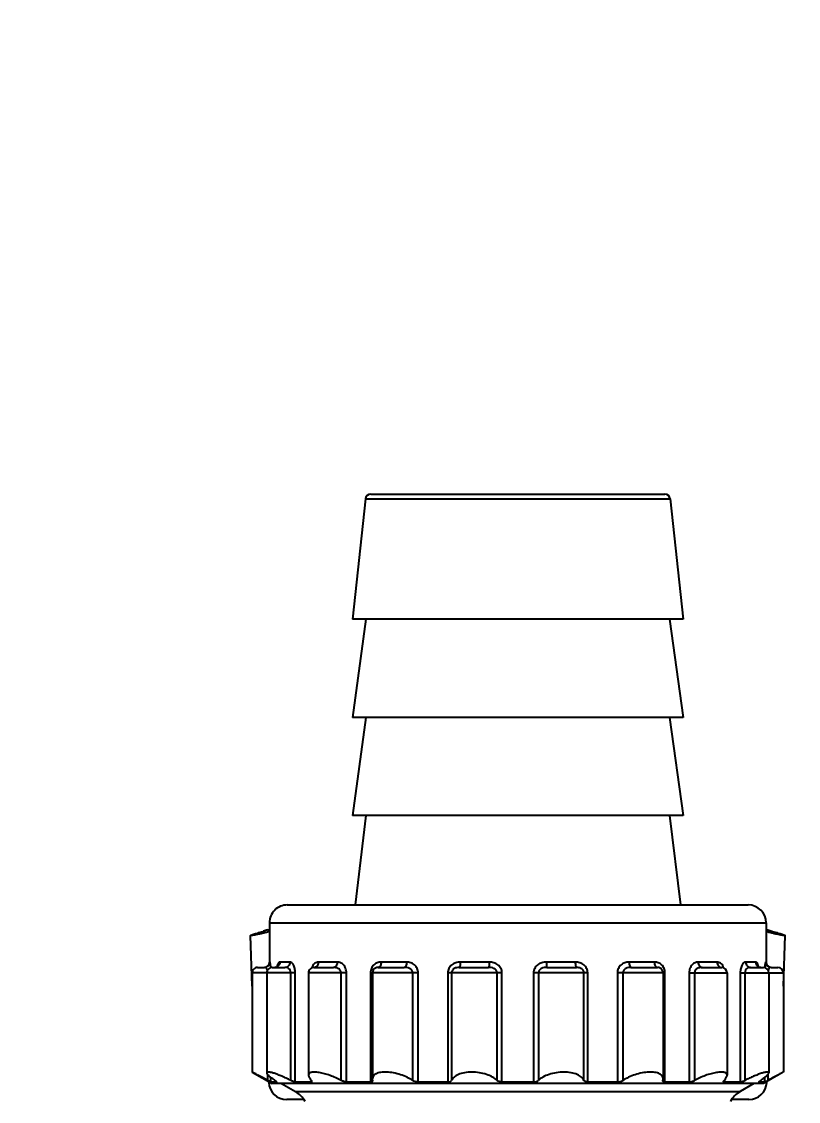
# Model space of a CAD drawing. Header units: millimetres. Extents: x -13407 to 8062823, y -2611 to 109271.
# Drawn here: x 583 to 756.9, y 46526.2 to 46768 of the extents above; entities that cross this region are included whole.
import ezdxf
from ezdxf import colors
from ezdxf.entities.mleader import LeaderData, LeaderLine
from ezdxf.math import Vec2, Vec3

# ---------------------------------------------------------------- set-up
doc = ezdxf.new("R2010")
doc.units = ezdxf.units.MM
doc.layers.add('АР_Отметки', color=250, linetype='Continuous', lineweight=15)
doc.layers.add('ТХ_сантехника', color=253, linetype='Continuous')
doc.styles.add('ISOCPEUR', font='isocpeur.ttf', dxfattribs={"width": 0.7})

# ---------------------------------------------------------------- blocks, each defined once
blk = doc.blocks.new('_DotSmall')
at = {"color": 0, "linetype": 'ByBlock', "const_width": 0.5}
blk.add_lwpolyline([(-0.0625, 0, 1), (0.0625, 0, 1)], format="xyb", close=True, dxfattribs=at)
blk = doc.blocks.new('Поливочный кран1.')
at = {"linetype": 'Continuous'}
for p, q in [((-51.8, -238.35), (-47.92, -238.35)), ((47.8, -238.35), (51.68, -238.35)), ((-52.94, -241.95), (-49.86, -240.17)), ((49.74, -240.17), (-49.86, -240.17)), ((52.82, -241.95), (49.74, -240.17)), ((-59.51, -244.52), (-55.06, -241.95)), ((-56.05, -243.99), (-56.05, -242.66)), ((-55.8, -242.21), (-55.81, -242.38)), ((-55.8, -242.21), (-55.51, -242.21)), ((-55.32, -243.3), (-55.32, -242.3)), ((-55.32, -242.3), (-54.09, -242.3)), ((-55.06, -241.95), (54.94, -241.95)), ((-54.09, -242.3), (-54.09, -242.37)), ((-54.09, -242.3), (-54.06, -242.32)), ((-50.91, -266.75), (-50.91, -242.66)), ((-49.88, -266.75), (-49.88, -242.3)), ((-49.88, -242.3), (-46.35, -242.3)), ((-46.92, -266.75), (-46.92, -243.83)), ((-46.35, -242.3), (-46.35, -242.66)), ((-39.63, -266.75), (-39.63, -242.66)), ((-38.44, -266.75), (-38.44, -242.3)), ((-38.44, -242.3), (-33.02, -242.3)), ((-33.02, -242.3), (-33.02, -266.75)), ((-32.53, -242.58), (-32.59, -243.03)), ((-32.59, -266.75), (-32.59, -243.01)), ((-23.58, -266.75), (-23.58, -242.66)), ((-22.36, -266.75), (-22.36, -242.3)), ((-22.36, -242.3), (-15.72, -242.3)), ((-15.72, -242.3), (-15.72, -266.75)), ((-14.88, -242.66), (-14.88, -266.75)), ((-4.69, -266.75), (-4.69, -242.66)), ((-3.6, -266.75), (-3.6, -242.3)), ((-3.6, -242.3), (3.48, -242.3)), ((3.48, -242.3), (3.48, -266.75)), ((4.56, -242.66), (4.56, -266.75)), ((14.76, -266.75), (14.76, -242.66)), ((15.59, -266.75), (15.59, -242.3)), ((15.59, -242.3), (22.24, -242.3)), ((22.24, -242.3), (22.24, -266.75)), ((23.45, -242.66), (23.45, -266.75)), ((32.41, -242.58), (32.47, -243.03)), ((32.47, -266.75), (32.47, -243.01)), ((32.89, -266.75), (32.89, -242.3)), ((32.89, -242.3), (38.31, -242.3)), ((38.31, -242.3), (38.31, -266.75)), ((39.5, -242.66), (39.5, -266.75)), ((46.22, -242.75), (46.22, -242.3)), ((46.22, -242.3), (49.76, -242.3)), ((46.79, -266.75), (46.79, -243.83)), ((49.76, -242.3), (49.76, -266.75)), ((50.78, -242.66), (50.78, -266.75)), ((53.97, -242.3), (53.93, -242.32)), ((53.97, -242.37), (53.97, -242.3)), ((53.97, -242.3), (55.2, -242.3)), ((59.38, -244.52), (54.94, -241.95)), ((55.2, -242.3), (55.2, -243.3)), ((55.39, -242.21), (55.68, -242.21)), ((55.68, -242.21), (55.68, -242.38)), ((55.93, -242.66), (55.93, -243.99)), ((-59.52, -266.75), (-59.52, -244.52)), ((-56.27, -266.75), (-56.27, -244.33)), ((56.14, -266.75), (56.14, -244.33)), ((59.39, -266.75), (59.39, -244.52)), ((-59.52, -263.79), (-59.91, -275.12)), ((59.39, -263.79), (59.78, -275.12)), ((-49.88, -266.75), (-59.52, -266.75)), ((-56.76, -267.95), (-58.32, -267.95)), ((-52.2, -267.95), (-55.07, -267.95)), ((-38.44, -266.75), (-46.92, -266.75)), ((-41.34, -267.95), (-45.72, -267.95)), ((-33.02, -266.75), (-22.36, -266.75)), ((-31.94, -267.82), (-31.93, -267.82)), ((-25.51, -267.95), (-31.32, -267.95)), ((-15.72, -266.75), (-3.6, -266.75)), ((-6.6, -267.95), (-13.21, -267.95)), ((3.48, -266.75), (15.59, -266.75)), ((13.09, -267.95), (6.48, -267.95)), ((22.24, -266.75), (32.89, -266.75)), ((31.19, -267.95), (25.38, -267.95)), ((31.81, -267.82), (31.81, -267.82)), ((38.31, -266.75), (46.79, -266.75)), ((45.59, -267.95), (41.22, -267.95)), ((49.76, -266.75), (59.39, -266.75)), ((54.94, -267.95), (52.07, -267.95)), ((58.19, -267.95), (56.64, -267.95)), ((-55.66, -277.95), (-55.66, -269.15)), ((-55.66, -269.15), (-55.56, -269.15)), ((-53.34, -269.15), (-51.09, -269.15)), ((-44.69, -269.15), (-40.47, -269.15)), ((-30.66, -269.15), (-24.97, -269.15)), ((-12.93, -269.15), (-6.47, -269.15)), ((6.34, -269.15), (12.81, -269.15)), ((24.85, -269.15), (30.53, -269.15)), ((40.35, -269.15), (44.57, -269.15)), ((50.97, -269.15), (53.22, -269.15)), ((55.44, -269.15), (55.54, -269.15)), ((55.54, -277.95), (55.54, -269.15)), ((-56.98, -276.04), (-56.98, -276.1)), ((-56.76, -276.1), (-56.98, -276.1)), ((-56.06, -276.35), (-56.98, -276.1)), ((-55.66, -276.35), (-56.06, -276.35)), ((55.54, -277.95), (-55.66, -277.95)), ((55.94, -276.35), (55.54, -276.35)), ((55.94, -276.35), (56.86, -276.1)), ((56.86, -276.1), (56.64, -276.1)), ((56.86, -276.04), (56.86, -276.1)), ((51.54, -281.95), (-51.66, -281.95)), ((-34.06, -301.95), (-36.48, -281.95)), ((33.94, -301.95), (36.36, -281.95)), ((-34.06, -323.95), (-37.06, -301.95)), ((-37.06, -301.95), (36.94, -301.95)), ((33.94, -323.95), (36.94, -301.95)), ((-34.06, -345.95), (-37.06, -323.95)), ((-37.06, -323.95), (36.94, -323.95)), ((33.94, -345.95), (36.94, -323.95)), ((-34.18, -372.88), (-37.06, -345.95)), ((-37.06, -345.95), (36.94, -345.95)), ((34.05, -372.88), (36.94, -345.95)), ((34.05, -372.88), (-34.18, -372.88)), ((32.86, -373.95), (-32.98, -373.95))]:
    blk.add_line(p, q, dxfattribs=at)
for points in [[(-54.48, -267.95), (-54.39, -267.96), (-54.13, -268.03), (-53.95, -268.15), (-53.87, -268.24), (-53.86, -268.25)], [(53.75, -268.21), (53.74, -268.24), (53.74, -268.24), (53.84, -268.14), (54.02, -268.02), (54.28, -267.95), (54.36, -267.95)]]:
    blk.add_lwpolyline(points, dxfattribs=at)
for centre, radius, start, end in [((-51.8, -242.35), 4, 90, 178), ((-52.86, -234.97), 6, 300, 330.0886), ((52.74, -234.97), 6, 209.9114, 240), ((51.68, -242.35), 4, 2, 90), ((-58.32, -266.75), 1.2, 180, 270), ((-56.86, -269.15), 1.2, 0, 90), ((-56.76, -269.15), 1.2, 359.9465, 89.9464), ((-55.07, -266.75), 1.2, 180, 270), ((-49.78, -267.31), 4.27, 191.2609, 192.9948), ((-50.26, -267.42), 3.78, 193.029, 193.558), ((-45.72, -266.75), 1.2, 180, 270), ((-31.39, -266.75), 1.2, 179.9975, 242.6515), ((31.27, -266.75), 1.2, 297.4197, 0), ((45.53, -268.71), 0.761, 90.1554, 93.5762), ((45.59, -266.75), 1.2, 270, 0), ((54.94, -266.75), 1.2, 270, 0), ((56.64, -269.15), 1.2, 90.0536, 180.0535), ((56.74, -269.15), 1.2, 90, 180), ((58.19, -266.75), 1.2, 270, 0), ((-51.66, -277.95), 4, 180, 270), ((51.54, -277.95), 4, 270, 0), ((-32.98, -372.75), 1.2, 186.1155, 270), ((32.86, -372.75), 1.2, 270, 353.8845)]:
    blk.add_arc(centre, radius, start, end, dxfattribs=at)
for points, knots in [([(-59.52, -244.52), (-59.52, -244.52), (-59.47, -244.5), (-59.45, -244.49), (-59.35, -244.44), (-59.24, -244.38), (-59.1, -244.3), (-58.85, -244.17), (-58.48, -243.97), (-57.97, -243.7), (-57.38, -243.39), (-56.73, -243.03), (-56.29, -242.79), (-56.05, -242.66)], [0, 0, 0, 0, 0.004823, 0.019188, 0.042898, 0.075729, 0.117286, 0.167108, 0.289566, 0.438599, 0.609644, 0.798298, 1, 1, 1, 1]), ([(-54.45, -242.66), (-54.7, -242.84), (-55.15, -243.16), (-55.66, -243.57), (-55.97, -243.87), (-56.13, -244.05), (-56.23, -244.2), (-56.27, -244.3), (-56.27, -244.34)], [0, 0, 0, 0, 0.365181, 0.662189, 0.780207, 0.875854, 0.948535, 1, 1, 1, 1]), ([(-56.27, -244.34), (-56.27, -244.37), (-56.25, -244.44), (-56.15, -244.5), (-56.01, -244.52), (-55.82, -244.52), (-55.58, -244.49), (-55.29, -244.43), (-54.97, -244.35), (-54.46, -244.2), (-53.75, -243.95), (-52.84, -243.58), (-51.88, -243.15), (-51.23, -242.83), (-50.91, -242.66)], [0, 0, 0, 0, 0.015376, 0.032589, 0.056496, 0.088942, 0.130382, 0.180579, 0.239047, 0.305041, 0.456195, 0.626859, 0.810253, 1, 1, 1, 1]), ([(-55.32, -242.3), (-55.33, -242.3), (-55.36, -242.31), (-55.41, -242.33), (-55.48, -242.36), (-55.57, -242.4), (-55.68, -242.46), (-55.84, -242.54), (-55.97, -242.61), (-56.05, -242.66)], [0, 0, 0, 0, 0.037762, 0.106407, 0.203988, 0.327059, 0.47192, 0.634849, 1, 1, 1, 1]), ([(-54.23, -242.5), (-54.25, -242.51), (-54.32, -242.57), (-54.39, -242.62), (-54.45, -242.66)], [0, 0, 0, 0, 0.225052, 1, 1, 1, 1]), ([(-54.1, -242.39), (-54.11, -242.4), (-54.15, -242.44), (-54.2, -242.47), (-54.23, -242.5)], [0, 0, 0, 0, 0.205735, 1, 1, 1, 1]), ([(-54.06, -242.32), (-54.06, -242.33), (-54.07, -242.35), (-54.09, -242.37), (-54.1, -242.39)], [0, 0, 0, 0, 0.373212, 1, 1, 1, 1]), ([(-49.88, -242.3), (-49.95, -242.3), (-50.1, -242.33), (-50.34, -242.4), (-50.62, -242.52), (-50.81, -242.61), (-50.91, -242.66)], [0, 0, 0, 0, 0.174203, 0.413963, 0.696673, 1, 1, 1, 1]), ([(-46.28, -242.66), (-46.38, -242.77), (-46.55, -242.97), (-46.75, -243.27), (-46.88, -243.55), (-46.92, -243.74), (-46.92, -243.83)], [0, 0, 0, 0, 0.311958, 0.582075, 0.809832, 1, 1, 1, 1]), ([(-46.92, -243.83), (-46.92, -243.9), (-46.89, -244.04), (-46.77, -244.23), (-46.56, -244.37), (-46.28, -244.46), (-45.93, -244.52), (-45.52, -244.53), (-45.04, -244.5), (-44.31, -244.4), (-43.31, -244.17), (-42.08, -243.77), (-40.83, -243.27), (-40.02, -242.87), (-39.63, -242.66)], [0, 0, 0, 0, 0.026388, 0.052621, 0.082512, 0.118805, 0.162929, 0.21523, 0.27544, 0.342764, 0.494369, 0.66039, 0.831496, 1, 1, 1, 1]), ([(-46.35, -242.3), (-46.32, -242.3), (-46.27, -242.3), (-46.2, -242.32), (-46.15, -242.36), (-46.15, -242.4), (-46.15, -242.41)], [0, 0, 0, 0, 0.338666, 0.598343, 0.802564, 1, 1, 1, 1]), ([(-46.15, -242.41), (-46.15, -242.45), (-46.18, -242.55), (-46.24, -242.62), (-46.28, -242.66)], [0, 0, 0, 0, 0.411401, 1, 1, 1, 1]), ([(-38.44, -242.3), (-38.53, -242.3), (-38.73, -242.32), (-39.13, -242.43), (-39.43, -242.56), (-39.63, -242.66)], [0, 0, 0, 0, 0.217505, 0.469775, 1, 1, 1, 1]), ([(-33.02, -242.3), (-32.95, -242.3), (-32.82, -242.31), (-32.66, -242.36), (-32.55, -242.46), (-32.53, -242.54), (-32.53, -242.58)], [0, 0, 0, 0, 0.338605, 0.60334, 0.810323, 1, 1, 1, 1]), ([(-32.59, -243.03), (-32.59, -243.14), (-32.56, -243.37), (-32.4, -243.68), (-32.13, -243.96), (-31.76, -244.18), (-31.3, -244.35), (-30.74, -244.47), (-30.11, -244.53), (-29.14, -244.52), (-27.85, -244.36), (-26.32, -243.96), (-24.87, -243.4), (-23.98, -242.92), (-23.58, -242.66)], [0, 0, 0, 0, 0.033659, 0.067394, 0.104034, 0.145997, 0.194811, 0.251089, 0.314672, 0.384696, 0.538417, 0.699526, 0.856126, 1, 1, 1, 1]), ([(-22.36, -242.3), (-22.58, -242.3), (-23.01, -242.37), (-23.4, -242.55), (-23.58, -242.66)], [0, 0, 0, 0, 0.513365, 1, 1, 1, 1]), ([(-15.72, -242.3), (-15.61, -242.3), (-15.44, -242.31), (-15.22, -242.37), (-15.03, -242.46), (-14.92, -242.58), (-14.88, -242.66)], [0, 0, 0, 0, 0.320334, 0.530672, 0.711944, 1, 1, 1, 1]), ([(-14.88, -242.66), (-14.82, -242.8), (-14.67, -243.06), (-14.33, -243.42), (-13.89, -243.74), (-13.13, -244.12), (-11.94, -244.44), (-10.35, -244.57), (-8.68, -244.43), (-7.1, -244.05), (-5.75, -243.48), (-4.99, -242.95), (-4.69, -242.66)], [0, 0, 0, 0, 0.039253, 0.0822, 0.13014, 0.183946, 0.309599, 0.455055, 0.608625, 0.756472, 0.88836, 1, 1, 1, 1]), ([(-3.6, -242.3), (-3.81, -242.3), (-4.21, -242.36), (-4.56, -242.54), (-4.69, -242.66)], [0, 0, 0, 0, 0.554873, 1, 1, 1, 1]), ([(3.48, -242.3), (3.69, -242.3), (4.08, -242.36), (4.44, -242.54), (4.56, -242.66)], [0, 0, 0, 0, 0.554873, 1, 1, 1, 1]), ([(4.56, -242.66), (4.87, -242.95), (5.62, -243.48), (6.98, -244.05), (8.56, -244.43), (10.23, -244.57), (11.82, -244.44), (13.01, -244.12), (13.77, -243.74), (14.21, -243.42), (14.54, -243.06), (14.7, -242.8), (14.76, -242.66)], [0, 0, 0, 0, 0.111651, 0.24357, 0.391454, 0.545035, 0.690472, 0.816088, 0.869881, 0.917809, 0.960748, 1, 1, 1, 1]), ([(15.59, -242.3), (15.49, -242.3), (15.32, -242.31), (15.1, -242.37), (14.91, -242.46), (14.79, -242.58), (14.76, -242.66)], [0, 0, 0, 0, 0.320334, 0.530672, 0.711944, 1, 1, 1, 1]), ([(22.24, -242.3), (22.46, -242.3), (22.88, -242.37), (23.28, -242.55), (23.45, -242.66)], [0, 0, 0, 0, 0.513365, 1, 1, 1, 1]), ([(23.45, -242.66), (23.86, -242.92), (24.75, -243.4), (26.2, -243.96), (27.73, -244.36), (29.02, -244.52), (29.98, -244.53), (30.62, -244.47), (31.17, -244.35), (31.64, -244.18), (32.01, -243.96), (32.27, -243.69), (32.43, -243.37), (32.46, -243.14), (32.47, -243.03)], [0, 0, 0, 0, 0.143868, 0.300478, 0.461602, 0.615325, 0.685351, 0.748929, 0.805205, 0.854022, 0.895983, 0.932627, 0.966355, 1, 1, 1, 1]), ([(32.89, -242.3), (32.82, -242.3), (32.7, -242.31), (32.53, -242.36), (32.43, -242.46), (32.41, -242.54), (32.41, -242.58)], [0, 0, 0, 0, 0.338605, 0.60334, 0.810323, 1, 1, 1, 1]), ([(38.31, -242.3), (38.41, -242.3), (38.6, -242.32), (39.01, -242.43), (39.31, -242.56), (39.5, -242.66)], [0, 0, 0, 0, 0.217505, 0.469775, 1, 1, 1, 1]), ([(39.5, -242.66), (39.9, -242.87), (40.71, -243.27), (41.95, -243.77), (43.19, -244.17), (44.34, -244.43), (45.22, -244.53), (45.81, -244.52), (46.16, -244.46), (46.44, -244.37), (46.64, -244.23), (46.77, -244.04), (46.79, -243.9), (46.79, -243.83)], [0, 0, 0, 0, 0.168531, 0.339691, 0.505754, 0.657387, 0.784828, 0.837119, 0.881227, 0.917505, 0.947384, 0.973611, 1, 1, 1, 1]), ([(46.22, -242.3), (46.19, -242.3), (46.14, -242.3), (46.07, -242.32), (46.03, -242.36), (46.02, -242.4), (46.02, -242.41)], [0, 0, 0, 0, 0.338666, 0.598343, 0.802564, 1, 1, 1, 1]), ([(46.02, -242.41), (46.02, -242.45), (46.06, -242.55), (46.12, -242.62), (46.16, -242.66)], [0, 0, 0, 0, 0.411401, 1, 1, 1, 1]), ([(46.79, -243.83), (46.79, -243.74), (46.76, -243.55), (46.63, -243.27), (46.42, -242.97), (46.25, -242.77), (46.16, -242.66)], [0, 0, 0, 0, 0.190169, 0.417913, 0.688028, 1, 1, 1, 1]), ([(49.76, -242.3), (49.82, -242.3), (49.97, -242.33), (50.22, -242.4), (50.49, -242.52), (50.69, -242.61), (50.78, -242.66)], [0, 0, 0, 0, 0.174203, 0.413963, 0.696673, 1, 1, 1, 1]), ([(50.78, -242.66), (51.11, -242.83), (51.76, -243.15), (52.72, -243.58), (53.63, -243.95), (54.33, -244.2), (54.84, -244.35), (55.17, -244.43), (55.46, -244.49), (55.69, -244.52), (55.88, -244.52), (56.03, -244.5), (56.12, -244.44), (56.14, -244.37), (56.14, -244.34)], [0, 0, 0, 0, 0.189778, 0.373226, 0.543929, 0.695106, 0.761094, 0.819553, 0.869731, 0.911133, 0.943558, 0.967422, 0.984619, 1, 1, 1, 1]), ([(53.93, -242.32), (53.93, -242.33), (53.95, -242.35), (53.97, -242.37), (53.98, -242.39)], [0, 0, 0, 0, 0.373212, 1, 1, 1, 1]), ([(53.98, -242.39), (53.99, -242.4), (54.03, -242.44), (54.07, -242.47), (54.11, -242.5)], [0, 0, 0, 0, 0.205735, 1, 1, 1, 1]), ([(54.11, -242.5), (54.12, -242.51), (54.2, -242.57), (54.27, -242.62), (54.32, -242.66)], [0, 0, 0, 0, 0.225052, 1, 1, 1, 1]), ([(56.14, -244.34), (56.14, -244.3), (56.11, -244.2), (56.01, -244.05), (55.85, -243.87), (55.54, -243.57), (55.03, -243.16), (54.58, -242.84), (54.32, -242.66)], [0, 0, 0, 0, 0.051521, 0.124242, 0.219926, 0.337947, 0.63489, 1, 1, 1, 1]), ([(55.2, -242.3), (55.21, -242.3), (55.24, -242.31), (55.29, -242.33), (55.36, -242.36), (55.45, -242.4), (55.55, -242.46), (55.72, -242.54), (55.84, -242.61), (55.93, -242.66)], [0, 0, 0, 0, 0.037762, 0.106407, 0.203988, 0.327059, 0.47192, 0.634849, 1, 1, 1, 1]), ([(55.93, -242.66), (56.38, -242.91), (57.02, -243.26), (57.84, -243.7), (58.35, -243.97), (58.77, -244.2), (59.06, -244.35), (59.23, -244.44), (59.32, -244.48), (59.37, -244.51), (59.39, -244.52)], [0, 0, 0, 0, 0.390355, 0.561424, 0.710464, 0.832931, 0.924296, 0.95713, 0.980838, 1, 1, 1, 1]), ([(-56.66, -267.94), (-56.6, -267.93), (-56.49, -267.9), (-56.33, -267.78), (-56.2, -267.57), (-56.14, -267.4), (-56.12, -267.3)], [0, 0, 0, 0, 0.183207, 0.390358, 0.652602, 1, 1, 1, 1]), ([(-55.56, -269.15), (-55.56, -269.15), (-55.53, -269.13), (-55.51, -269.07), (-55.48, -268.98), (-55.44, -268.77), (-55.39, -268.41), (-55.37, -268.09), (-55.36, -267.91)], [0, 0, 0, 0, 0.022118, 0.067212, 0.141432, 0.247633, 0.560328, 1, 1, 1, 1]), ([(-53.34, -269.15), (-53.34, -268.99), (-53.4, -268.68), (-53.65, -268.28), (-54.03, -268.02), (-54.34, -267.95), (-54.48, -267.95)], [0, 0, 0, 0, 0.25488, 0.506937, 0.754923, 1, 1, 1, 1]), ([(-53.94, -268.31), (-53.92, -268.38), (-53.88, -268.51), (-53.81, -268.71), (-53.72, -268.89), (-53.61, -269.04), (-53.48, -269.13), (-53.38, -269.15), (-53.34, -269.15)], [0, 0, 0, 0, 0.193827, 0.364617, 0.578033, 0.745822, 0.880384, 1, 1, 1, 1]), ([(-52.2, -267.95), (-52.05, -267.95), (-51.76, -267.93), (-51.33, -267.74), (-50.99, -267.33), (-50.91, -266.95), (-50.91, -266.75)], [0, 0, 0, 0, 0.215881, 0.438952, 0.693967, 1, 1, 1, 1]), ([(-51.09, -269.15), (-51.09, -268.99), (-51.15, -268.68), (-51.39, -268.29), (-51.76, -268.01), (-52.05, -267.95), (-52.2, -267.95)], [0, 0, 0, 0, 0.259806, 0.51398, 0.759968, 1, 1, 1, 1]), ([(-51.09, -269.15), (-51.02, -269.15), (-50.87, -269.13), (-50.66, -269.01), (-50.45, -268.81), (-50.27, -268.53), (-50.11, -268.17), (-49.93, -267.58), (-49.88, -267.09), (-49.88, -266.75)], [0, 0, 0, 0, 0.072521, 0.153037, 0.248153, 0.362531, 0.497889, 0.652673, 1, 1, 1, 1]), ([(-46.18, -267.84), (-46.17, -267.87), (-46.14, -267.96), (-46.11, -268.05), (-46.08, -268.11)], [0, 0, 0, 0, 0.255222, 1, 1, 1, 1]), ([(-46.08, -268.11), (-46.01, -268.28), (-45.84, -268.58), (-45.49, -268.92), (-45.1, -269.11), (-44.82, -269.15), (-44.69, -269.15)], [0, 0, 0, 0, 0.295772, 0.552087, 0.781099, 1, 1, 1, 1]), ([(-44.69, -269.15), (-44.69, -268.99), (-44.74, -268.69), (-44.94, -268.3), (-45.26, -268.02), (-45.53, -267.95), (-45.65, -267.95)], [0, 0, 0, 0, 0.274618, 0.535529, 0.775696, 1, 1, 1, 1]), ([(-41.34, -267.95), (-41.15, -267.95), (-40.78, -267.93), (-40.32, -267.78), (-40, -267.57), (-39.8, -267.34), (-39.66, -267.06), (-39.63, -266.86), (-39.63, -266.75)], [0, 0, 0, 0, 0.24042, 0.481774, 0.605355, 0.732636, 0.864539, 1, 1, 1, 1]), ([(-40.47, -269.15), (-40.47, -269), (-40.51, -268.69), (-40.69, -268.3), (-40.98, -268.02), (-41.23, -267.95), (-41.34, -267.95)], [0, 0, 0, 0, 0.285163, 0.551142, 0.787348, 1, 1, 1, 1]), ([(-40.47, -269.15), (-40.23, -269.15), (-39.71, -269.05), (-39.02, -268.56), (-38.55, -267.75), (-38.44, -267.09), (-38.44, -266.75)], [0, 0, 0, 0, 0.209302, 0.440213, 0.706307, 1, 1, 1, 1]), ([(-33.02, -266.75), (-33.02, -267.09), (-32.89, -267.76), (-32.42, -268.46), (-31.92, -268.83), (-31.39, -269.08), (-30.95, -269.15), (-30.66, -269.15)], [0, 0, 0, 0, 0.273515, 0.529677, 0.650989, 0.768872, 1, 1, 1, 1]), ([(-31.93, -267.82), (-31.84, -267.87), (-31.63, -267.93), (-31.42, -267.95), (-31.32, -267.95)], [0, 0, 0, 0, 0.509452, 1, 1, 1, 1]), ([(-30.66, -269.15), (-30.66, -269), (-30.69, -268.7), (-30.8, -268.36), (-30.94, -268.15), (-31.06, -268.04), (-31.18, -267.97), (-31.27, -267.95), (-31.32, -267.95)], [0, 0, 0, 0, 0.31049, 0.589275, 0.709967, 0.817004, 0.912208, 1, 1, 1, 1]), ([(-25.51, -267.95), (-25.3, -267.95), (-24.88, -267.93), (-24.36, -267.79), (-24, -267.57), (-23.77, -267.35), (-23.61, -267.07), (-23.58, -266.86), (-23.58, -266.75)], [0, 0, 0, 0, 0.24949, 0.498423, 0.623309, 0.748512, 0.874088, 1, 1, 1, 1]), ([(-24.97, -269.15), (-24.97, -269), (-24.99, -268.71), (-25.09, -268.37), (-25.2, -268.16), (-25.29, -268.04), (-25.39, -267.97), (-25.47, -267.95), (-25.51, -267.95)], [0, 0, 0, 0, 0.326693, 0.61465, 0.735054, 0.83765, 0.92405, 1, 1, 1, 1]), ([(-24.97, -269.15), (-24.66, -269.15), (-24.02, -269.06), (-23.15, -268.59), (-22.52, -267.78), (-22.36, -267.09), (-22.36, -266.75)], [0, 0, 0, 0, 0.238259, 0.482864, 0.737471, 1, 1, 1, 1]), ([(-15.72, -266.75), (-15.72, -266.92), (-15.67, -267.27), (-15.5, -267.76), (-15.21, -268.2), (-14.72, -268.68), (-13.95, -269.07), (-13.27, -269.15), (-12.93, -269.15)], [0, 0, 0, 0, 0.127516, 0.254516, 0.380616, 0.505778, 0.752966, 1, 1, 1, 1]), ([(-14.88, -266.75), (-14.88, -266.86), (-14.85, -267.06), (-14.71, -267.34), (-14.51, -267.57), (-14.2, -267.78), (-13.75, -267.93), (-13.39, -267.95), (-13.21, -267.95)], [0, 0, 0, 0, 0.137862, 0.272104, 0.40131, 0.525874, 0.765168, 1, 1, 1, 1]), ([(-12.93, -269.15), (-12.93, -269), (-12.94, -268.77), (-12.98, -268.49), (-13.01, -268.31), (-13.05, -268.16), (-13.1, -268.04), (-13.16, -267.95), (-13.21, -267.95)], [0, 0, 0, 0, 0.361996, 0.526677, 0.672364, 0.794389, 0.889626, 1, 1, 1, 1]), ([(-6.6, -267.95), (-6.4, -267.95), (-5.98, -267.93), (-5.47, -267.79), (-5.11, -267.57), (-4.88, -267.35), (-4.73, -267.07), (-4.69, -266.86), (-4.69, -266.75)], [0, 0, 0, 0, 0.247761, 0.496051, 0.62124, 0.74704, 0.873354, 1, 1, 1, 1]), ([(-6.47, -269.15), (-6.47, -269), (-6.47, -268.77), (-6.49, -268.49), (-6.5, -268.31), (-6.52, -268.16), (-6.55, -268.05), (-6.57, -267.99), (-6.59, -267.95), (-6.6, -267.95)], [0, 0, 0, 0, 0.375749, 0.545848, 0.695194, 0.818388, 0.911261, 0.970976, 1, 1, 1, 1]), ([(-6.47, -269.15), (-6.12, -269.15), (-5.43, -269.07), (-4.63, -268.68), (-4.12, -268.2), (-3.83, -267.76), (-3.64, -267.27), (-3.6, -266.92), (-3.6, -266.75)], [0, 0, 0, 0, 0.248861, 0.497993, 0.623382, 0.748867, 0.874444, 1, 1, 1, 1]), ([(3.48, -266.75), (3.48, -266.92), (3.52, -267.27), (3.7, -267.76), (4, -268.2), (4.51, -268.68), (5.3, -269.07), (6, -269.15), (6.34, -269.15)], [0, 0, 0, 0, 0.125535, 0.251073, 0.376546, 0.501927, 0.751099, 1, 1, 1, 1]), ([(4.56, -266.75), (4.56, -266.86), (4.6, -267.07), (4.76, -267.35), (4.99, -267.57), (5.35, -267.79), (5.86, -267.93), (6.27, -267.95), (6.48, -267.95)], [0, 0, 0, 0, 0.1266, 0.252865, 0.378657, 0.503866, 0.752202, 1, 1, 1, 1]), ([(6.34, -269.15), (6.34, -269), (6.35, -268.77), (6.36, -268.49), (6.38, -268.31), (6.4, -268.16), (6.42, -268.05), (6.44, -267.99), (6.47, -267.95), (6.48, -267.95)], [0, 0, 0, 0, 0.375749, 0.545848, 0.695194, 0.818388, 0.911261, 0.970976, 1, 1, 1, 1]), ([(12.81, -269.15), (13.15, -269.15), (13.83, -269.07), (14.6, -268.68), (15.09, -268.2), (15.37, -267.76), (15.55, -267.27), (15.59, -266.92), (15.59, -266.75)], [0, 0, 0, 0, 0.246989, 0.494132, 0.619303, 0.745416, 0.872462, 1, 1, 1, 1]), ([(12.81, -269.15), (12.81, -269), (12.82, -268.77), (12.85, -268.49), (12.89, -268.31), (12.93, -268.16), (12.98, -268.04), (13.04, -267.95), (13.09, -267.95)], [0, 0, 0, 0, 0.361996, 0.526677, 0.672364, 0.794389, 0.889626, 1, 1, 1, 1]), ([(13.09, -267.95), (13.27, -267.95), (13.63, -267.93), (14.08, -267.78), (14.39, -267.57), (14.59, -267.34), (14.73, -267.06), (14.76, -266.86), (14.76, -266.75)], [0, 0, 0, 0, 0.234794, 0.474037, 0.598572, 0.727781, 0.862085, 1, 1, 1, 1]), ([(22.24, -266.75), (22.24, -267.09), (22.39, -267.78), (23.02, -268.59), (23.9, -269.06), (24.53, -269.15), (24.85, -269.15)], [0, 0, 0, 0, 0.26248, 0.517061, 0.761706, 1, 1, 1, 1]), ([(23.45, -266.75), (23.45, -266.86), (23.49, -267.07), (23.65, -267.35), (23.88, -267.57), (24.24, -267.79), (24.75, -267.93), (25.17, -267.95), (25.38, -267.95)], [0, 0, 0, 0, 0.125875, 0.251413, 0.3766, 0.501505, 0.750476, 1, 1, 1, 1]), ([(24.85, -269.15), (24.85, -269), (24.87, -268.71), (24.96, -268.37), (25.08, -268.16), (25.17, -268.04), (25.27, -267.97), (25.35, -267.95), (25.38, -267.95)], [0, 0, 0, 0, 0.326693, 0.61465, 0.735054, 0.83765, 0.92405, 1, 1, 1, 1]), ([(30.53, -269.15), (30.82, -269.15), (31.27, -269.08), (31.8, -268.83), (32.3, -268.46), (32.77, -267.76), (32.89, -267.09), (32.89, -266.75)], [0, 0, 0, 0, 0.23108, 0.348931, 0.470218, 0.726404, 1, 1, 1, 1]), ([(30.53, -269.15), (30.53, -269.02), (30.56, -268.77), (30.65, -268.42), (30.81, -268.15), (30.95, -268.02), (31.03, -267.99)], [0, 0, 0, 0, 0.296212, 0.570929, 0.806933, 1, 1, 1, 1]), ([(31.03, -267.99), (31.04, -267.98), (31.1, -267.96), (31.15, -267.95), (31.19, -267.95)], [0, 0, 0, 0, 0.258699, 1, 1, 1, 1]), ([(31.19, -267.95), (31.3, -267.95), (31.51, -267.93), (31.71, -267.87), (31.81, -267.82)], [0, 0, 0, 0, 0.490555, 1, 1, 1, 1]), ([(38.31, -266.75), (38.31, -267.09), (38.43, -267.75), (38.9, -268.56), (39.58, -269.05), (40.1, -269.15), (40.35, -269.15)], [0, 0, 0, 0, 0.29364, 0.559712, 0.790666, 1, 1, 1, 1]), ([(39.5, -266.75), (39.5, -266.86), (39.54, -267.06), (39.67, -267.34), (39.88, -267.57), (40.2, -267.78), (40.65, -267.93), (41.03, -267.95), (41.22, -267.95)], [0, 0, 0, 0, 0.135421, 0.267285, 0.394555, 0.518157, 0.759547, 1, 1, 1, 1]), ([(40.35, -269.15), (40.35, -269), (40.39, -268.69), (40.57, -268.3), (40.86, -268.02), (41.1, -267.95), (41.22, -267.95)], [0, 0, 0, 0, 0.285163, 0.551142, 0.787348, 1, 1, 1, 1]), ([(44.57, -269.15), (44.57, -268.92), (44.65, -268.58), (44.9, -268.22), (45.07, -268.09), (45.16, -268.04)], [0, 0, 0, 0, 0.523305, 0.76921, 1, 1, 1, 1]), ([(44.57, -269.15), (44.7, -269.15), (44.98, -269.11), (45.37, -268.92), (45.71, -268.58), (45.88, -268.29), (45.95, -268.12)], [0, 0, 0, 0, 0.219227, 0.448412, 0.704575, 1, 1, 1, 1]), ([(45.16, -268.04), (45.19, -268.03), (45.29, -267.98), (45.4, -267.96), (45.48, -267.95)], [0, 0, 0, 0, 0.255042, 1, 1, 1, 1]), ([(45.95, -268.12), (45.96, -268.1), (46, -268.01), (46.03, -267.92), (46.06, -267.85)], [0, 0, 0, 0, 0.244541, 1, 1, 1, 1]), ([(49.76, -266.75), (49.76, -267.09), (49.81, -267.58), (49.98, -268.17), (50.14, -268.53), (50.33, -268.81), (50.53, -269.01), (50.75, -269.13), (50.9, -269.15), (50.97, -269.15)], [0, 0, 0, 0, 0.347258, 0.502039, 0.637386, 0.751793, 0.846936, 0.927468, 1, 1, 1, 1]), ([(50.78, -266.75), (50.78, -266.95), (50.86, -267.33), (51.21, -267.74), (51.64, -267.93), (51.93, -267.95), (52.07, -267.95)], [0, 0, 0, 0, 0.305937, 0.560975, 0.784084, 1, 1, 1, 1]), ([(50.97, -269.15), (50.97, -268.99), (51.03, -268.68), (51.27, -268.29), (51.63, -268.01), (51.93, -267.95), (52.07, -267.95)], [0, 0, 0, 0, 0.259806, 0.51398, 0.759968, 1, 1, 1, 1]), ([(53.22, -269.15), (53.22, -268.99), (53.28, -268.68), (53.53, -268.28), (53.91, -268.01), (54.21, -267.95), (54.36, -267.95)], [0, 0, 0, 0, 0.254882, 0.50694, 0.754925, 1, 1, 1, 1]), ([(53.22, -269.15), (53.27, -269.15), (53.4, -269.12), (53.56, -268.96), (53.69, -268.71), (53.76, -268.51), (53.79, -268.39)], [0, 0, 0, 0, 0.166214, 0.36757, 0.639675, 1, 1, 1, 1]), ([(53.79, -268.39), (53.8, -268.37), (53.82, -268.29), (53.83, -268.21), (53.85, -268.15)], [0, 0, 0, 0, 0.239095, 1, 1, 1, 1]), ([(55.23, -267.91), (55.25, -268.1), (55.27, -268.41), (55.32, -268.77), (55.36, -268.98), (55.39, -269.07), (55.41, -269.13), (55.43, -269.15), (55.44, -269.15)], [0, 0, 0, 0, 0.439813, 0.752463, 0.858593, 0.932777, 0.977862, 1, 1, 1, 1]), ([(55.99, -267.3), (56.02, -267.42), (56.09, -267.61), (56.25, -267.83), (56.45, -267.93), (56.58, -267.95), (56.64, -267.95)], [0, 0, 0, 0, 0.354813, 0.611053, 0.813699, 1, 1, 1, 1]), ([(-56.76, -276.1), (-56.98, -276.04), (-57.4, -275.92), (-58.01, -275.75), (-58.55, -275.6), (-59.01, -275.46), (-59.34, -275.35), (-59.55, -275.28), (-59.67, -275.23), (-59.77, -275.19), (-59.84, -275.16), (-59.88, -275.14), (-59.91, -275.12), (-59.9, -275.11)], [0, 0, 0, 0, 0.207436, 0.398865, 0.569721, 0.716218, 0.834888, 0.882838, 0.922805, 0.954526, 0.977862, 0.99282, 1, 1, 1, 1]), ([(-59.9, -275.11), (-59.9, -275.1), (-59.88, -275.1), (-59.86, -275.09), (-59.8, -275.09), (-59.71, -275.1), (-59.57, -275.11), (-59.4, -275.14), (-59.1, -275.19), (-58.64, -275.27), (-58.01, -275.4), (-57.29, -275.56), (-56.5, -275.75), (-55.95, -275.88), (-55.67, -275.95)], [0, 0, 0, 0, 0.005761, 0.011622, 0.019713, 0.042703, 0.074684, 0.115447, 0.164657, 0.286635, 0.436455, 0.609079, 0.798857, 1, 1, 1, 1]), ([(55.54, -275.95), (55.82, -275.88), (56.37, -275.75), (57.17, -275.56), (57.89, -275.4), (58.52, -275.27), (58.97, -275.19), (59.28, -275.14), (59.45, -275.11), (59.59, -275.1), (59.68, -275.09), (59.73, -275.09), (59.76, -275.1), (59.78, -275.1), (59.78, -275.11)], [0, 0, 0, 0, 0.201143, 0.390921, 0.563545, 0.713366, 0.835343, 0.884554, 0.925316, 0.957297, 0.980287, 0.988379, 0.994239, 1, 1, 1, 1]), ([(59.78, -275.11), (59.78, -275.12), (59.76, -275.14), (59.72, -275.16), (59.65, -275.19), (59.55, -275.23), (59.43, -275.28), (59.21, -275.35), (58.88, -275.46), (58.42, -275.6), (57.89, -275.75), (57.28, -275.92), (56.86, -276.04), (56.64, -276.1)], [0, 0, 0, 0, 0.00718, 0.022138, 0.045474, 0.077196, 0.117162, 0.165112, 0.283783, 0.43028, 0.601135, 0.792565, 1, 1, 1, 1])]:
    blk.add_open_spline(points, degree=3, knots=knots, dxfattribs=at)
blk.add_open_spline([(-56.76, -267.95), (-56.73, -267.95), (-56.69, -267.95), (-56.66, -267.94)], degree=3, dxfattribs=at)

msp = doc.modelspace()

# ---------------------------------------------------------------- block references
at = {"layer": 'ТХ_сантехника', "lineweight": 0, "rotation": 179.9999999999999}
msp.add_blockref('Поливочный кран1.', (694.04, 46288.21, 0), dxfattribs=at)

# ---------------------------------------------------------------- leaders
at = {"layer": 'АР_Отметки'}
ml = msp.add_multileader_mtext('Standard', dxfattribs=at)
ml.set_content('%%P0,000', color=256, style='ISOCPEUR')
ml.set_leader_properties(color=256, linetype='Continuous', lineweight=-1)
ml.set_arrow_properties(name='DOTSMALL')
ml.build(insert=Vec2(0, 0))
ml.multileader.update_dxf_attribs({"has_text_frame": 1, "text_left_attachment_type": 4, "text_right_attachment_type": 4, "dogleg_length": 100, "arrow_head_size": 180})
ctx = ml.context
ctx.base_point, ctx.char_height, ctx.arrow_head_size, ctx.landing_gap_size, ctx.plane_origin = Vec3(23741.79, 77327.25), 250, 180, 50, Vec3(21198.43, 75380.24)
ctx.left_attachment, ctx.right_attachment = 4, 4
notes = []
notes.append((ctx, [(0, (0, 0, 0), (0, 0), (1, 0), 1, [])]))
ctx.mtext.insert, ctx.mtext.width, ctx.mtext.line_spacing_style, ctx.mtext.flow_direction = Vec3(23791.79, 77660.58), 852.697, 2, 5
ml = msp.add_multileader_mtext('Standard', dxfattribs=at)
ml.set_content('-1,140', color=256, style='ISOCPEUR')
ml.set_leader_properties(color=256, linetype='Continuous', lineweight=-1)
ml.set_arrow_properties(name='DOTSMALL')
ml.build(insert=Vec2(0, 0))
ml.multileader.update_dxf_attribs({"has_text_frame": 1, "text_left_attachment_type": 4, "text_right_attachment_type": 4, "dogleg_length": 100, "arrow_head_size": 180})
ctx = ml.context
ctx.base_point, ctx.char_height, ctx.arrow_head_size, ctx.landing_gap_size, ctx.plane_origin = Vec3(34149.99, 75558.9), 250, 180, 50, Vec3(34068.6, 74291.34)
ctx.left_attachment, ctx.right_attachment = 4, 4
notes.append((ctx, [(0, (0, 0, 0), (0, 0), (1, 0), 1, [])]))
ctx.mtext.insert, ctx.mtext.width, ctx.mtext.line_spacing_style, ctx.mtext.flow_direction = Vec3(34199.99, 75892.24), 852.697, 2, 5
ml = msp.add_multileader_mtext('Standard', dxfattribs=at)
ml.set_content('%%P0,000', color=256, style='ISOCPEUR')
ml.set_leader_properties(color=256, linetype='Continuous', lineweight=-1)
ml.set_arrow_properties(name='DOTSMALL')
ml.build(insert=Vec2(0, 0))
ml.multileader.update_dxf_attribs({"has_text_frame": 1, "text_left_attachment_type": 4, "text_right_attachment_type": 4, "dogleg_length": 100, "arrow_head_size": 180})
ctx = ml.context
ctx.base_point, ctx.char_height, ctx.arrow_head_size, ctx.landing_gap_size, ctx.plane_origin = Vec3(26088.05, 75179.2), 250, 180, 50, Vec3(22136.48, 73740.73)
ctx.left_attachment, ctx.right_attachment = 4, 4
notes.append((ctx, [(0, (0, 0, 0), (0, 0), (1, 0), 1, [])]))
ctx.mtext.insert, ctx.mtext.width, ctx.mtext.line_spacing_style, ctx.mtext.flow_direction = Vec3(26138.05, 75512.54), 852.697, 2, 5
ml = msp.add_multileader_mtext('Standard', dxfattribs=at)
ml.set_content('Л.4', color=256, style='ISOCPEUR')
ml.set_leader_properties(color=256, linetype='Continuous', lineweight=-1)
ml.set_arrow_properties(name='DOTSMALL')
ml.build(insert=Vec2(0, 0))
ml.multileader.update_dxf_attribs({"has_text_frame": 1, "text_left_attachment_type": 4, "text_right_attachment_type": 4, "dogleg_length": 100, "arrow_head_size": 180})
ctx = ml.context
ctx.base_point, ctx.char_height, ctx.arrow_head_size, ctx.landing_gap_size, ctx.plane_origin = Vec3(26987.57, 74395.9), 250, 180, 50, Vec3(52223.49, 62772.78)
ctx.left_attachment, ctx.right_attachment = 4, 4
notes.append((ctx, [(0, (0, 0, 0), (0, 0), (1, 0), 1, [])]))
ctx.mtext.insert, ctx.mtext.width, ctx.mtext.line_spacing_style, ctx.mtext.flow_direction = Vec3(27037.57, 74729.24), 852.697, 2, 5
ml = msp.add_multileader_mtext('Standard', dxfattribs=at)
ml.set_content('-1,140', color=256, style='ISOCPEUR')
ml.set_leader_properties(color=256, linetype='Continuous', lineweight=-1)
ml.set_arrow_properties(name='DOTSMALL')
ml.build(insert=Vec2(0, 0))
ml.multileader.update_dxf_attribs({"has_text_frame": 1, "text_left_attachment_type": 4, "text_right_attachment_type": 4, "dogleg_length": 100, "arrow_head_size": 180})
ctx = ml.context
ctx.base_point, ctx.char_height, ctx.arrow_head_size, ctx.landing_gap_size, ctx.plane_origin = Vec3(31490.13, 73467.64, 0), 250, 180, 50, Vec3(31408.74, 73753.78, 0)
ctx.left_attachment, ctx.right_attachment = 4, 4
notes.append((ctx, [(0, (0, 0, 0), (0, 0), (1, 0), 1, [])]))
ctx.mtext.insert, ctx.mtext.width, ctx.mtext.line_spacing_style, ctx.mtext.flow_direction = Vec3(31540.13, 73800.97, 0), 852.697, 2, 5
ml = msp.add_multileader_mtext('Standard', dxfattribs=at)
ml.set_content('%%P0,000', color=256, style='ISOCPEUR')
ml.set_leader_properties(color=256, linetype='Continuous', lineweight=-1)
ml.set_arrow_properties(name='DOTSMALL')
ml.build(insert=Vec2(0, 0))
ml.multileader.update_dxf_attribs({"has_text_frame": 1, "text_left_attachment_type": 4, "text_right_attachment_type": 4, "dogleg_length": 100, "arrow_head_size": 180})
ctx = ml.context
ctx.base_point, ctx.char_height, ctx.arrow_head_size, ctx.landing_gap_size, ctx.plane_origin = Vec3(16047.3, 73278.14, -0.16), 250, 180, 50, Vec3(12976.22, 71688.59, -0.16)
ctx.left_attachment, ctx.right_attachment = 4, 4
notes.append((ctx, [(0, (0, 0, 0), (0, 0), (1, 0), 1, [])]))
ctx.mtext.insert, ctx.mtext.width, ctx.mtext.line_spacing_style, ctx.mtext.flow_direction = Vec3(16097.3, 73611.48, -0.16), 852.697, 2, 5
ml = msp.add_multileader_mtext('Standard', dxfattribs=at)
ml.set_content('{\\W0.8;-2,250}', color=256, style='ISOCPEUR')
ml.set_leader_properties(color=256, linetype='Continuous', lineweight=-1)
ml.set_arrow_properties(name='DOTSMALL')
ml.build(insert=Vec2(0, 0))
ml.multileader.update_dxf_attribs({"has_text_frame": 1, "text_left_attachment_type": 4, "text_right_attachment_type": 4, "dogleg_length": 100, "arrow_head_size": 180})
ctx = ml.context
ctx.base_point, ctx.char_height, ctx.arrow_head_size, ctx.landing_gap_size, ctx.plane_origin = Vec3(49783.77, 72941.39), 250, 180, 50, Vec3(49702.37, 71663.27)
ctx.left_attachment, ctx.right_attachment = 4, 4
notes.append((ctx, [(0, (0, 0, 0), (0, 0), (1, 0), 1, [])]))
ctx.mtext.insert, ctx.mtext.width, ctx.mtext.defined_height, ctx.mtext.line_spacing_style, ctx.mtext.flow_direction = Vec3(49833.77, 73274.73), 769.989, 343.89, 2, 5
ml = msp.add_multileader_mtext('Standard', dxfattribs=at)
ml.set_content('+2,100', color=256, style='ISOCPEUR')
ml.set_leader_properties(color=256, linetype='Continuous', lineweight=-1)
ml.set_arrow_properties(name='DOTSMALL')
ml.build(insert=Vec2(0, 0))
ml.multileader.update_dxf_attribs({"has_text_frame": 1, "text_left_attachment_type": 4, "text_right_attachment_type": 4, "dogleg_length": 100, "arrow_head_size": 180})
ctx = ml.context
ctx.base_point, ctx.char_height, ctx.arrow_head_size, ctx.landing_gap_size, ctx.plane_origin = Vec3(54621.17, 71236.43, 0), 250, 180, 50, Vec3(54539.78, 69968.86, 0)
ctx.left_attachment, ctx.right_attachment = 4, 4
notes.append((ctx, [(0, (0, 0, 0), (0, 0), (1, 0), 1, [])]))
ctx.mtext.insert, ctx.mtext.width, ctx.mtext.line_spacing_style, ctx.mtext.flow_direction = Vec3(54671.17, 71569.76, 0), 852.697, 2, 5
ml = msp.add_multileader_mtext('Standard', dxfattribs=at)
ml.set_content('Л.5', color=256, style='ISOCPEUR')
ml.set_leader_properties(color=256, linetype='Continuous', lineweight=-1)
ml.set_arrow_properties(name='DOTSMALL')
ml.build(insert=Vec2(0, 0))
ml.multileader.update_dxf_attribs({"has_text_frame": 1, "text_left_attachment_type": 4, "text_right_attachment_type": 4, "dogleg_length": 100, "arrow_head_size": 180})
ctx = ml.context
ctx.base_point, ctx.char_height, ctx.arrow_head_size, ctx.landing_gap_size, ctx.plane_origin = Vec3(54572.79, 68702.21), 250, 180, 50, Vec3(79808.71, 57079.09)
ctx.left_attachment, ctx.right_attachment = 4, 4
notes.append((ctx, [(0, (0, 0, 0), (0, 0), (1, 0), 1, [])]))
ctx.mtext.insert, ctx.mtext.width, ctx.mtext.line_spacing_style, ctx.mtext.flow_direction = Vec3(54622.79, 69035.55), 852.697, 2, 5
ml = msp.add_multileader_mtext('Standard', dxfattribs=at)
ml.set_content('%%P0,000', color=256, style='ISOCPEUR')
ml.set_leader_properties(color=256, linetype='Continuous', lineweight=-1)
ml.set_arrow_properties(name='DOTSMALL')
ml.build(insert=Vec2(0, 0))
ml.multileader.update_dxf_attribs({"has_text_frame": 1, "text_left_attachment_type": 4, "text_right_attachment_type": 4, "dogleg_length": 100, "arrow_head_size": 180})
ctx = ml.context
ctx.base_point, ctx.char_height, ctx.arrow_head_size, ctx.landing_gap_size, ctx.plane_origin = Vec3(9119.61, 66575.17, -0.16), 250, 180, 50, Vec3(6048.53, 64985.62, -0.16)
ctx.left_attachment, ctx.right_attachment = 4, 4
notes.append((ctx, [(0, (0, 0, 0), (0, 0), (1, 0), 1, [])]))
ctx.mtext.insert, ctx.mtext.width, ctx.mtext.line_spacing_style, ctx.mtext.flow_direction = Vec3(9169.61, 66908.5, -0.16), 852.697, 2, 5
ml = msp.add_multileader_mtext('Standard', dxfattribs=at)
ml.set_content('0,000', color=256, style='ISOCPEUR')
ml.set_leader_properties(color=256, linetype='Continuous', lineweight=-1)
ml.set_arrow_properties(name='DOTSMALL')
ml.build(insert=Vec2(0, 0))
ml.multileader.update_dxf_attribs({"has_text_frame": 1, "text_left_attachment_type": 4, "text_right_attachment_type": 4, "dogleg_length": 100, "arrow_head_size": 180})
ctx = ml.context
ctx.base_point, ctx.char_height, ctx.arrow_head_size, ctx.landing_gap_size, ctx.plane_origin = Vec3(39547.1, 65532.37, 0), 250, 180, 50, Vec3(37385.88, 65007.79, 0)
ctx.left_attachment, ctx.right_attachment = 4, 4
notes.append((ctx, [(0, (0, 0, 0), (0, 0), (1, 0), 1, [])]))
ctx.mtext.insert, ctx.mtext.width, ctx.mtext.line_spacing_style, ctx.mtext.flow_direction = Vec3(39597.1, 65932.37, 0), 852.697, 2, 5
ml = msp.add_multileader_mtext('Standard', dxfattribs=at)
ml.set_content('0,000', color=256, style='ISOCPEUR')
ml.set_leader_properties(color=256, linetype='Continuous', lineweight=-1)
ml.set_arrow_properties(name='DOTSMALL')
ml.build(insert=Vec2(0, 0))
ml.multileader.update_dxf_attribs({"has_text_frame": 1, "text_left_attachment_type": 4, "text_right_attachment_type": 4, "dogleg_length": 100, "arrow_head_size": 180})
ctx = ml.context
ctx.base_point, ctx.char_height, ctx.arrow_head_size, ctx.landing_gap_size, ctx.plane_origin = Vec3(55204.32, 64751.77, 0), 250, 180, 50, Vec3(55122.93, 63550.87, 0)
ctx.left_attachment, ctx.right_attachment = 4, 4
notes.append((ctx, [(0, (0, 0, 0), (0, 0), (1, 0), 1, [])]))
ctx.mtext.insert, ctx.mtext.width, ctx.mtext.line_spacing_style, ctx.mtext.flow_direction = Vec3(55254.32, 65151.77, 0), 852.697, 2, 5
ml = msp.add_multileader_mtext('Standard', dxfattribs=at)
ml.set_content('%%P0,000', color=256, style='ISOCPEUR')
ml.set_leader_properties(color=256, linetype='Continuous', lineweight=-1)
ml.set_arrow_properties(name='DOTSMALL')
ml.build(insert=Vec2(0, 0))
ml.multileader.update_dxf_attribs({"has_text_frame": 1, "text_left_attachment_type": 4, "text_right_attachment_type": 4, "dogleg_length": 100, "arrow_head_size": 180})
ctx = ml.context
ctx.base_point, ctx.char_height, ctx.arrow_head_size, ctx.landing_gap_size, ctx.plane_origin = Vec3(58153.43, 64744.27), 250, 180, 50, Vec3(55082.35, 63154.72)
ctx.left_attachment, ctx.right_attachment = 4, 4
notes.append((ctx, [(0, (0, 0, 0), (0, 0), (1, 0), 1, [])]))
ctx.mtext.insert, ctx.mtext.width, ctx.mtext.line_spacing_style, ctx.mtext.flow_direction = Vec3(58203.43, 65077.61), 852.697, 2, 5
ml = msp.add_multileader_mtext('Standard', dxfattribs=at)
ml.set_content('-2,650', color=256, style='ISOCPEUR')
ml.set_leader_properties(color=256, linetype='Continuous', lineweight=-1)
ml.set_arrow_properties(name='DOTSMALL')
ml.build(insert=Vec2(0, 0))
ml.multileader.update_dxf_attribs({"has_text_frame": 1, "text_left_attachment_type": 4, "text_right_attachment_type": 4, "dogleg_length": 100, "arrow_head_size": 180})
ctx = ml.context
ctx.base_point, ctx.char_height, ctx.arrow_head_size, ctx.landing_gap_size, ctx.plane_origin = Vec3(43941.35, 58653.75), 250, 180, 50, Vec3(41780.14, 58062.51)
ctx.left_attachment, ctx.right_attachment = 4, 4
notes.append((ctx, [(0, (0, 0, 0), (0, 0), (1, 0), 1, [])]))
ctx.mtext.insert, ctx.mtext.width, ctx.mtext.line_spacing_style, ctx.mtext.flow_direction = Vec3(43991.35, 58987.08), 852.697, 2, 5
ml = msp.add_multileader_mtext('Standard', dxfattribs=at)
ml.set_content('%%P0,000', color=256, style='ISOCPEUR')
ml.set_leader_properties(color=256, linetype='Continuous', lineweight=-1)
ml.set_arrow_properties(name='DOTSMALL')
ml.build(insert=Vec2(0, 0))
ml.multileader.update_dxf_attribs({"has_text_frame": 1, "text_left_attachment_type": 4, "text_right_attachment_type": 4, "dogleg_length": 100, "arrow_head_size": 180})
ctx = ml.context
ctx.base_point, ctx.char_height, ctx.arrow_head_size, ctx.landing_gap_size, ctx.plane_origin = Vec3(847.33, 50001.76), 250, 180, 50, Vec3(-1313.88, 49053.01)
ctx.left_attachment, ctx.right_attachment = 4, 4
notes.append((ctx, [(0, (0, 0, 0), (0, 0), (1, 0), 1, [])]))
ctx.mtext.insert, ctx.mtext.width, ctx.mtext.line_spacing_style, ctx.mtext.flow_direction = Vec3(897.33, 50335.09), 852.697, 2, 5
ml = msp.add_multileader_mtext('Standard', dxfattribs=at)
ml.set_content('{\\W0.8;-2,250}', color=256, style='ISOCPEUR')
ml.set_leader_properties(color=256, linetype='Continuous', lineweight=-1)
ml.set_arrow_properties(name='DOTSMALL')
ml.build(insert=Vec2(0, 0))
ml.multileader.update_dxf_attribs({"has_text_frame": 1, "text_left_attachment_type": 4, "text_right_attachment_type": 4, "dogleg_length": 100, "arrow_head_size": 180})
ctx = ml.context
ctx.base_point, ctx.char_height, ctx.arrow_head_size, ctx.landing_gap_size, ctx.plane_origin = Vec3(14953.97, 48622.07), 250, 180, 50, Vec3(14872.58, 47333.95)
ctx.left_attachment, ctx.right_attachment = 4, 4
notes.append((ctx, [(0, (0, 0, 0), (0, 0), (1, 0), 1, [])]))
ctx.mtext.insert, ctx.mtext.width, ctx.mtext.defined_height, ctx.mtext.line_spacing_style, ctx.mtext.flow_direction = Vec3(15003.97, 48955.4), 769.989, 343.89, 2, 5
for ctx, leaders in notes:
    for number, flags, end, landing, length, lines in leaders:
        leader = LeaderData()
        leader.index, (leader.has_last_leader_line, leader.has_dogleg_vector, leader.attachment_direction) = number, flags
        leader.last_leader_point, leader.dogleg_vector, leader.dogleg_length = Vec3(end), Vec3(landing), length
        for number, points, colour, breaks in lines:
            line = LeaderLine()
            line.index, line.vertices, line.color, line.breaks = number, Vec3.list(points), colors.encode_raw_color(colour), breaks
            leader.lines.append(line)
        ctx.leaders.append(leader)

doc.saveas('drawing.dxf')
